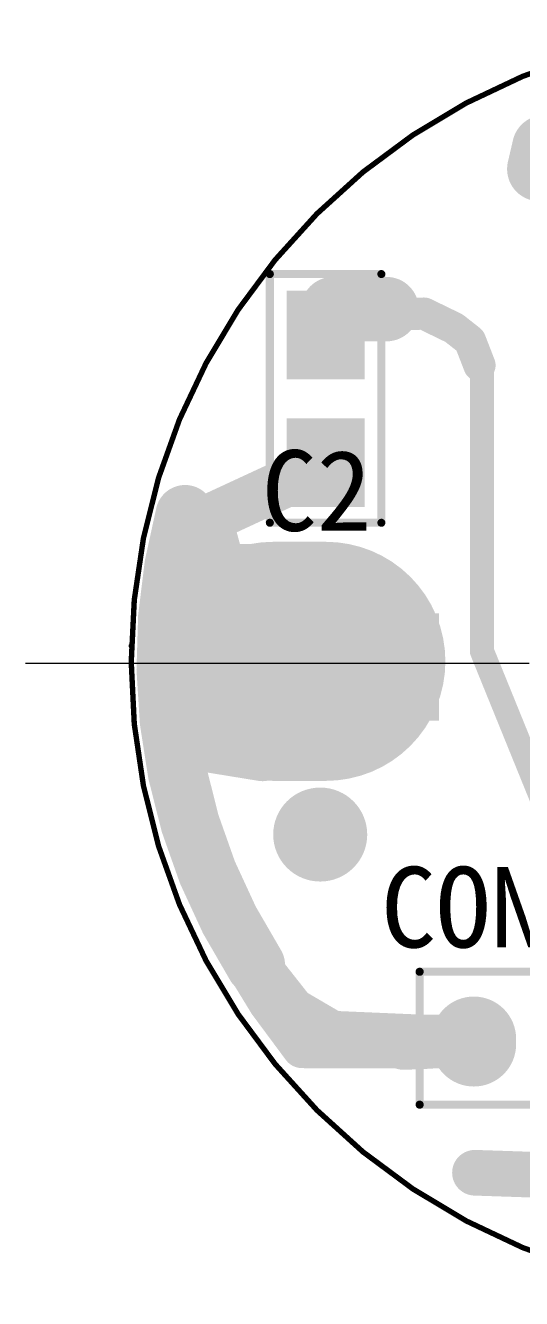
# Model space of a CAD drawing. Extents: x -1093 to 793, y -3218 to -1005.
# Drawn here: x -1092.89 to -1083.51, y -3215.87 to -3191.79 of the extents above; entities that cross this region are included whole.
import ezdxf

# ---------------------------------------------------------------- set-up
doc = ezdxf.new("R2010")
doc.units = 0
doc.linetypes.add('CENTER2', pattern=[28.575, 19.05, -3.175, 3.175, -3.175])
doc.layers.get('0').update_dxf_attribs({"linetype": 'CONTINUOUS'})
for name, color, linetype in [('BOTTOMLAYER', 5, 'CONTINUOUS'), ('BOTTOMSOLDER', 6, 'CONTINUOUS'), ('KEEPOUTLAYER', 6, 'CONTINUOUS'), ('MULTILAYER', 9, 'CONTINUOUS'), ('TOPLAYER', 1, 'CONTINUOUS'), ('TOPOVERLAY', 2, 'CONTINUOUS'), ('TOPPASTE', 8, 'CONTINUOUS'), ('TOPSOLDER', 216, 'CONTINUOUS')]:
    doc.layers.add(name, color=color, linetype=linetype)
doc.layers.add('cem', color=1, linetype='CENTER2', lineweight=9)
doc.styles.get("Standard").update_dxf_attribs({"font": 'SimSun.ttf', "height": 1})

# ---------------------------------------------------------------- blocks, each defined once
blk = doc.blocks.new('R_96_1')
at = {"layer": 'TOPLAYER'}
for points in [[(-0.787, -0.686), (0.787, -0.686), (-0.787, 0.686), (0.787, 0.686)], [(1.626, -0.686), (3.2, -0.686), (1.626, 0.686), (3.2, 0.686)]]:
    blk.add_solid(points, dxfattribs=at)
at = {"layer": 'TOPOVERLAY', "const_width": 0.152}
for points in [[(-1.136, 1.053), (-1.136, -1.056)], [(-1.136, 1.053), (3.568, 1.053)], [(3.568, 1.053), (3.568, -1.056)], [(-1.136, -1.056), (3.568, -1.056)]]:
    blk.add_lwpolyline(points, dxfattribs=at)
at = {"layer": 'TOPOVERLAY', "const_width": 0.0762}
for points in [[(-1.174, 1.053, 1), (-1.098, 1.053, 1)], [(-1.174, 1.053, 1), (-1.098, 1.053, 1)], [(3.53, 1.053, 1), (3.606, 1.053, 1)], [(3.53, 1.053, 1), (3.606, 1.053, 1)], [(-1.174, -1.056, 1), (-1.098, -1.056, 1)], [(-1.174, -1.056, 1), (-1.098, -1.056, 1)], [(3.53, -1.056, 1), (3.606, -1.056, 1)], [(3.53, -1.056, 1), (3.606, -1.056, 1)]]:
    blk.add_lwpolyline(points, format="xyb", close=True, dxfattribs=at)
at = {"layer": 'TOPPASTE'}
for points in [[(-0.787, -0.686), (0.787, -0.686), (-0.787, 0.686), (0.787, 0.686)], [(1.626, -0.686), (3.2, -0.686), (1.626, 0.686), (3.2, 0.686)]]:
    blk.add_solid(points, dxfattribs=at)
at = {"layer": 'TOPSOLDER'}
for points in [[(-0.838, -0.737), (0.838, -0.737), (-0.838, 0.737), (0.838, 0.737)], [(1.575, -0.737), (3.251, -0.737), (1.575, 0.737), (3.251, 0.737)]]:
    blk.add_solid(points, dxfattribs=at)
blk = doc.blocks.new('101_3')
at = {"layer": 'BOTTOMSOLDER', "const_width": 1.602}
for points in [[(-0.377, 0.061), (-0.377, -0.039)], [(1.841, 0.086), (1.841, -0.014)], [(3.99, 0.055), (3.99, -0.045)], [(6.208, 0.081), (6.208, -0.019)], [(8.426, 0.106), (8.426, 0.006)]]:
    blk.add_lwpolyline(points, dxfattribs=at)
at = {"layer": 'BOTTOMSOLDER', "const_width": 0.801}
for points in [[(-0.777, 0.061, 1), (0.024, 0.061, 1)], [(-0.777, -0.039, 1), (0.024, -0.039, 1)], [(1.441, 0.086, 1), (2.241, 0.086, 1)], [(1.441, -0.014, 1), (2.241, -0.014, 1)], [(3.59, 0.055, 1), (4.39, 0.055, 1)], [(3.59, -0.045, 1), (4.39, -0.045, 1)], [(5.807, 0.081, 1), (6.608, 0.081, 1)], [(5.807, -0.019, 1), (6.608, -0.019, 1)], [(8.025, 0.106, 1), (8.826, 0.106, 1)], [(8.025, 0.006, 1), (8.826, 0.006, 1)]]:
    blk.add_lwpolyline(points, format="xyb", close=True, dxfattribs=at)
at = {"layer": 'BOTTOMSOLDER'}
blk.add_solid([(9.742, 0.96), (9.742, -0.742), (11.244, 0.96), (11.244, -0.742)], dxfattribs=at)
at = {"layer": 'MULTILAYER', "const_width": 1.5}
for points in [[(-0.377, 0.061), (-0.377, -0.039)], [(1.841, 0.086), (1.841, -0.014)], [(3.99, 0.055), (3.99, -0.045)], [(6.208, 0.081), (6.208, -0.019)], [(8.426, 0.106), (8.426, 0.006)]]:
    blk.add_lwpolyline(points, dxfattribs=at)
at = {"layer": 'MULTILAYER', "const_width": 0.75}
for points in [[(-0.752, 0.061, 1), (-0.002, 0.061, 1)], [(1.466, 0.086, 1), (2.216, 0.086, 1)], [(1.466, -0.014, 1), (2.216, -0.014, 1)], [(3.615, 0.055, 1), (4.365, 0.055, 1)], [(5.833, 0.081, 1), (6.583, 0.081, 1)], [(5.833, -0.019, 1), (6.583, -0.019, 1)], [(8.051, 0.106, 1), (8.801, 0.106, 1)], [(8.051, 0.006, 1), (8.801, 0.006, 1)], [(-0.752, -0.039, 1), (-0.002, -0.039, 1)], [(3.615, -0.045, 1), (4.365, -0.045, 1)]]:
    blk.add_lwpolyline(points, format="xyb", close=True, dxfattribs=at)
at = {"layer": 'MULTILAYER'}
blk.add_solid([(9.793, 0.909), (9.793, -0.691), (11.193, 0.909), (11.193, -0.691)], dxfattribs=at)
at = {"layer": 'TOPOVERLAY', "const_width": 0.152}
for points in [[(-1.4, -1.183), (-1.4, 1.331)], [(11.59, -1.162), (11.59, 1.352)]]:
    blk.add_lwpolyline(points, dxfattribs=at)
at = {"layer": 'TOPOVERLAY', "const_width": 0.0762}
for points in [[(-1.439, 1.331, 1), (-1.362, 1.331, 1)], [(11.552, 1.352, 1), (11.628, 1.352, 1)], [(-1.439, -1.183, 1), (-1.362, -1.183, 1)], [(11.552, -1.162, 1), (11.628, -1.162, 1)]]:
    blk.add_lwpolyline(points, format="xyb", close=True, dxfattribs=at)
at = {"layer": 'TOPSOLDER', "const_width": 1.602}
for points in [[(-0.377, 0.061), (-0.377, -0.039)], [(1.841, 0.086), (1.841, -0.014)], [(3.99, 0.055), (3.99, -0.045)], [(6.208, 0.081), (6.208, -0.019)], [(8.426, 0.106), (8.426, 0.006)]]:
    blk.add_lwpolyline(points, dxfattribs=at)
at = {"layer": 'TOPSOLDER', "const_width": 0.801}
for points in [[(-0.777, 0.061, 1), (0.024, 0.061, 1)], [(-0.777, -0.039, 1), (0.024, -0.039, 1)], [(1.441, 0.086, 1), (2.241, 0.086, 1)], [(1.441, -0.014, 1), (2.241, -0.014, 1)], [(3.59, 0.055, 1), (4.39, 0.055, 1)], [(3.59, -0.045, 1), (4.39, -0.045, 1)], [(5.807, 0.081, 1), (6.608, 0.081, 1)], [(5.807, -0.019, 1), (6.608, -0.019, 1)], [(8.025, 0.106, 1), (8.826, 0.106, 1)], [(8.025, 0.006, 1), (8.826, 0.006, 1)]]:
    blk.add_lwpolyline(points, format="xyb", close=True, dxfattribs=at)
at = {"layer": 'TOPSOLDER'}
blk.add_solid([(9.742, 0.96), (9.742, -0.742), (11.244, 0.96), (11.244, -0.742)], dxfattribs=at)

msp = doc.modelspace()

# ---------------------------------------------------------------- linework, layer by layer
at = {"layer": 'BOTTOMLAYER', "const_width": 1.118}
msp.add_lwpolyline([(-1088.537, -3209.563, -0.211143), (-1089.868, -3201.041)], format="xyb", dxfattribs=at)
at = {"layer": 'BOTTOMLAYER'}
for points, const_width in [([(-1090.147, -3201.041, 1), (-1089.589, -3201.041, 1)], 0.559), ([(-1089.766, -3203.934, 1), (-1087.962, -3203.934, 1)], 1.803), ([(-1087.755, -3203.871, 1), (-1085.951, -3203.871, 1)], 1.803), ([(-1088.817, -3209.563, 1), (-1088.258, -3209.563, 1)], 0.559), ([(-1088.652, -3209.835, 1), (-1088.144, -3209.835, 1)], 0.508), ([(-1088.144, -3210.48, 1), (-1087.636, -3210.48, 1)], 0.508), ([(-1088.144, -3210.48, 1), (-1087.636, -3210.48, 1)], 0.508), ([(-1087.366, -3210.935, 1), (-1086.858, -3210.935, 1)], 0.508), ([(-1087.366, -3210.935, 1), (-1086.858, -3210.935, 1)], 0.508), ([(-1085.983, -3211.036, 1), (-1085.475, -3211.036, 1)], 0.508), ([(-1085.498, -3211.015, 1), (-1084.99, -3211.015, 1)], 0.508), ([(-1085.498, -3211.015, 1), (-1084.99, -3211.015, 1)], 0.508)]:
    msp.add_lwpolyline(points, format="xyb", close=True, dxfattribs=dict(at, const_width=const_width))
for points, const_width in [([(-1088.864, -3203.934), (-1086.853, -3203.871)], 3.607), ([(-1088.398, -3209.835), (-1087.89, -3210.48)], 1.016), ([(-1087.89, -3210.48), (-1087.112, -3210.935)], 1.016), ([(-1087.112, -3210.935), (-1085.244, -3211.015)], 1.016), ([(-1085.729, -3211.036), (-1085.244, -3211.015)], 1.016)]:
    msp.add_lwpolyline(points, dxfattribs=dict(at, const_width=const_width))
at = {"layer": 'BOTTOMSOLDER'}
for points, const_width in [([(-1089.122, -3203.879, 1), (-1088.792, -3203.879, 1)], 0.33), ([(-1089.022, -3203.879, 1), (-1088.692, -3203.879, 1)], 0.33), ([(-1088.923, -3203.879, 1), (-1088.592, -3203.879, 1)], 0.33), ([(-1088.823, -3203.879, 1), (-1088.493, -3203.879, 1)], 0.33), ([(-1088.723, -3203.879, 1), (-1088.393, -3203.879, 1)], 0.33), ([(-1088.623, -3203.879, 1), (-1088.293, -3203.879, 1)], 0.33), ([(-1088.524, -3203.879, 1), (-1088.193, -3203.879, 1)], 0.33), ([(-1088.424, -3203.879, 1), (-1088.094, -3203.879, 1)], 0.33), ([(-1088.324, -3203.879, 1), (-1087.994, -3203.879, 1)], 0.33), ([(-1088.224, -3203.879, 1), (-1087.894, -3203.879, 1)], 0.33), ([(-1088.125, -3203.879, 1), (-1087.794, -3203.879, 1)], 0.33), ([(-1088.025, -3203.879, 1), (-1087.695, -3203.879, 1)], 0.33), ([(-1087.925, -3203.879, 1), (-1087.595, -3203.879, 1)], 0.33), ([(-1087.825, -3203.879, 1), (-1087.495, -3203.879, 1)], 0.33), ([(-1087.725, -3203.879, 1), (-1087.395, -3203.879, 1)], 0.33), ([(-1087.626, -3203.879, 1), (-1087.295, -3203.879, 1)], 0.33), ([(-1087.526, -3203.879, 1), (-1087.196, -3203.879, 1)], 0.33), ([(-1087.426, -3203.879, 1), (-1087.096, -3203.879, 1)], 0.33), ([(-1087.326, -3203.879, 1), (-1086.996, -3203.879, 1)], 0.33), ([(-1087.227, -3203.879, 1), (-1086.896, -3203.879, 1)], 0.33), ([(-1087.127, -3203.879, 1), (-1086.797, -3203.879, 1)], 0.33), ([(-1087.027, -3203.879, 1), (-1086.697, -3203.879, 1)], 0.33), ([(-1086.927, -3203.879, 1), (-1086.597, -3203.879, 1)], 0.33), ([(-1086.827, -3203.879, 1), (-1086.497, -3203.879, 1)], 0.33), ([(-1086.728, -3203.879, 1), (-1086.397, -3203.879, 1)], 0.33), ([(-1086.628, -3203.879, 1), (-1086.298, -3203.879, 1)], 0.33), ([(-1086.528, -3203.879, 1), (-1086.198, -3203.879, 1)], 0.33), ([(-1086.428, -3203.879, 1), (-1086.098, -3203.879, 1)], 0.33), ([(-1086.329, -3203.879, 1), (-1085.998, -3203.879, 1)], 0.33), ([(-1086.229, -3203.879, 1), (-1085.899, -3203.879, 1)], 0.33), ([(-1086.129, -3203.879, 1), (-1085.799, -3203.879, 1)], 0.33), ([(-1086.029, -3203.879, 1), (-1085.699, -3203.879, 1)], 0.33), ([(-1087.758, -3207.094, 1), (-1086.869, -3207.094, 1)], 0.889)]:
    msp.add_lwpolyline(points, format="xyb", close=True, dxfattribs=dict(at, const_width=const_width))
msp.add_solid([(-1085.07, -3204.94), (-1085.07, -3202.908), (-1089.896, -3204.94), (-1089.896, -3202.908)], dxfattribs=at)
at = {"layer": 'cem', "ltscale": 0.5}
msp.add_line((-1092.887, -3203.855), (-1064.909, -3203.855), dxfattribs=at)
at = {"layer": 'KEEPOUTLAYER'}
for points, const_width in [([(-1066.909, -3203.83, 1), (-1090.887, -3203.83, 1)], 0.102), ([(-1090.912, -3203.526, 1), (-1090.862, -3203.526, 1)], 0.05), ([(-1090.912, -3203.83, 1), (-1090.862, -3203.83, 1)], 0.0508)]:
    msp.add_lwpolyline(points, format="xyb", close=True, dxfattribs=dict(at, const_width=const_width))
at = {"layer": 'MULTILAYER'}
for points, const_width in [([(-1089.097, -3203.879, 1), (-1088.817, -3203.879, 1)], 0.279), ([(-1088.997, -3203.879, 1), (-1088.718, -3203.879, 1)], 0.279), ([(-1088.897, -3203.879, 1), (-1088.618, -3203.879, 1)], 0.279), ([(-1088.798, -3203.879, 1), (-1088.518, -3203.879, 1)], 0.279), ([(-1088.698, -3203.879, 1), (-1088.418, -3203.879, 1)], 0.279), ([(-1088.598, -3203.879, 1), (-1088.319, -3203.879, 1)], 0.279), ([(-1088.498, -3203.879, 1), (-1088.219, -3203.879, 1)], 0.279), ([(-1088.398, -3203.879, 1), (-1088.119, -3203.879, 1)], 0.279), ([(-1088.299, -3203.879, 1), (-1088.019, -3203.879, 1)], 0.279), ([(-1088.199, -3203.879, 1), (-1087.919, -3203.879, 1)], 0.279), ([(-1088.099, -3203.879, 1), (-1087.82, -3203.879, 1)], 0.279), ([(-1087.999, -3203.879, 1), (-1087.72, -3203.879, 1)], 0.279), ([(-1087.9, -3203.879, 1), (-1087.62, -3203.879, 1)], 0.279), ([(-1087.8, -3203.879, 1), (-1087.52, -3203.879, 1)], 0.279), ([(-1087.7, -3203.879, 1), (-1087.421, -3203.879, 1)], 0.279), ([(-1087.6, -3203.879, 1), (-1087.321, -3203.879, 1)], 0.279), ([(-1087.5, -3203.879, 1), (-1087.221, -3203.879, 1)], 0.279), ([(-1087.401, -3203.879, 1), (-1087.121, -3203.879, 1)], 0.279), ([(-1087.301, -3203.879, 1), (-1087.022, -3203.879, 1)], 0.279), ([(-1087.201, -3203.879, 1), (-1086.922, -3203.879, 1)], 0.279), ([(-1087.101, -3203.879, 1), (-1086.822, -3203.879, 1)], 0.279), ([(-1087.002, -3203.879, 1), (-1086.722, -3203.879, 1)], 0.279), ([(-1086.902, -3203.879, 1), (-1086.622, -3203.879, 1)], 0.279), ([(-1086.802, -3203.879, 1), (-1086.523, -3203.879, 1)], 0.279), ([(-1086.702, -3203.879, 1), (-1086.423, -3203.879, 1)], 0.279), ([(-1086.602, -3203.879, 1), (-1086.323, -3203.879, 1)], 0.279), ([(-1086.503, -3203.879, 1), (-1086.223, -3203.879, 1)], 0.279), ([(-1086.403, -3203.879, 1), (-1086.124, -3203.879, 1)], 0.279), ([(-1086.303, -3203.879, 1), (-1086.024, -3203.879, 1)], 0.279), ([(-1086.203, -3203.879, 1), (-1085.924, -3203.879, 1)], 0.279), ([(-1086.104, -3203.879, 1), (-1085.824, -3203.879, 1)], 0.279), ([(-1086.004, -3203.879, 1), (-1085.724, -3203.879, 1)], 0.279), ([(-1087.733, -3207.094, 1), (-1086.894, -3207.094, 1)], 0.838)]:
    msp.add_lwpolyline(points, format="xyb", close=True, dxfattribs=dict(at, const_width=const_width))
msp.add_solid([(-1085.121, -3204.889), (-1085.121, -3202.959), (-1089.845, -3204.889), (-1089.845, -3202.959)], dxfattribs=at)
at = {"layer": 'TOPLAYER'}
for points, const_width in [([(-1083.17, -3194.505), (-1083.075, -3194.097)], 1.219), ([(-1087.07, -3197.156), (-1086.059, -3197.156)], 1.219), ([(-1087.112, -3197.278), (-1085.35, -3197.241)], 0.61), ([(-1085.35, -3197.241), (-1084.784, -3197.516)], 0.61), ([(-1084.784, -3197.516), (-1084.482, -3197.754)], 0.61), ([(-1084.482, -3197.754), (-1084.302, -3198.219)], 0.61), ([(-1084.255, -3203.628), (-1084.255, -3198.399)], 0.457), ([(-1089.822, -3201.305), (-1087.218, -3200.098)], 0.914), ([(-1089.351, -3201.432), (-1089.234, -3201.86)], 0.914), ([(-1088.202, -3203.818), (-1087.208, -3203.818)], 4.521), ([(-1090.002, -3201.977), (-1088.568, -3201.977)], 0.762), ([(-1084.255, -3203.628), (-1082.985, -3206.755)], 0.457), ([(-1089.478, -3205.453), (-1088.404, -3205.628)], 0.914), ([(-1087.557, -3211.009), (-1084.729, -3211.009)], 1.016), ([(-1084.387, -3213.491), (-1082.662, -3213.549)], 0.864)]:
    msp.add_lwpolyline(points, dxfattribs=dict(at, const_width=const_width))
for points, const_width in [([(-1083.38, -3194.097, 1), (-1082.77, -3194.097, 1)], 0.61), ([(-1083.475, -3194.505, 1), (-1082.865, -3194.505, 1)], 0.61), ([(-1087.375, -3197.156, 1), (-1086.765, -3197.156, 1)], 0.61), ([(-1086.364, -3197.156, 1), (-1085.755, -3197.156, 1)], 0.61), ([(-1087.265, -3197.278, 1), (-1086.96, -3197.278, 1)], 0.305), ([(-1085.503, -3197.241, 1), (-1085.198, -3197.241, 1)], 0.305), ([(-1085.503, -3197.241, 1), (-1085.198, -3197.241, 1)], 0.305), ([(-1084.936, -3197.516, 1), (-1084.632, -3197.516, 1)], 0.305), ([(-1084.936, -3197.516, 1), (-1084.632, -3197.516, 1)], 0.305), ([(-1084.635, -3197.754, 1), (-1084.33, -3197.754, 1)], 0.305), ([(-1084.635, -3197.754, 1), (-1084.33, -3197.754, 1)], 0.305), ([(-1084.455, -3198.219, 1), (-1084.15, -3198.219, 1)], 0.305), ([(-1084.369, -3198.399, 1), (-1084.141, -3198.399, 1)], 0.229), ([(-1087.447, -3200.098, 1), (-1086.99, -3200.098, 1)], 0.457), ([(-1090.212, -3201.13, 1), (-1089.831, -3201.13, 1)], 0.381), ([(-1090.05, -3201.305, 1), (-1089.593, -3201.305, 1)], 0.457), ([(-1089.579, -3201.432, 1), (-1089.122, -3201.432, 1)], 0.457), ([(-1089.333, -3203.818, 1), (-1087.072, -3203.818, 1)], 2.261), ([(-1089.463, -3201.86, 1), (-1089.006, -3201.86, 1)], 0.457), ([(-1088.338, -3203.818, 1), (-1086.077, -3203.818, 1)], 2.261), ([(-1090.192, -3201.977, 1), (-1089.811, -3201.977, 1)], 0.381), ([(-1088.758, -3201.977, 1), (-1088.377, -3201.977, 1)], 0.381), ([(-1084.369, -3203.628, 1), (-1084.141, -3203.628, 1)], 0.229), ([(-1084.369, -3203.628, 1), (-1084.141, -3203.628, 1)], 0.229), ([(-1089.706, -3205.453, 1), (-1089.249, -3205.453, 1)], 0.457), ([(-1088.632, -3205.628, 1), (-1088.175, -3205.628, 1)], 0.457), ([(-1087.811, -3211.009, 1), (-1087.303, -3211.009, 1)], 0.508), ([(-1084.983, -3211.009, 1), (-1084.475, -3211.009, 1)], 0.508), ([(-1087.847, -3211.131, 1), (-1087.466, -3211.131, 1)], 0.381), ([(-1084.603, -3213.491, 1), (-1084.171, -3213.491, 1)], 0.432)]:
    msp.add_lwpolyline(points, format="xyb", close=True, dxfattribs=dict(at, const_width=const_width))
at = {"layer": 'TOPLAYER', "const_width": 0.762}
msp.add_lwpolyline([(-1087.657, -3211.131, -0.229467), (-1090.022, -3201.13)], format="xyb", dxfattribs=at)
at = {"layer": 'TOPOVERLAY', "const_width": 0.154}
for points in [[(-1085.433, -3209.689), (-1072.464, -3209.689)], [(-1085.433, -3212.203), (-1072.464, -3212.203)]]:
    msp.add_lwpolyline(points, dxfattribs=at)
at = {"layer": 'TOPOVERLAY', "const_width": 0.077}
for points in [[(-1085.472, -3209.689, 1), (-1085.395, -3209.689, 1)], [(-1085.472, -3212.203, 1), (-1085.395, -3212.203, 1)]]:
    msp.add_lwpolyline(points, format="xyb", close=True, dxfattribs=at)
at = {"layer": 'TOPSOLDER'}
for points, const_width in [([(-1089.122, -3203.879, 1), (-1088.792, -3203.879, 1)], 0.33), ([(-1089.022, -3203.879, 1), (-1088.692, -3203.879, 1)], 0.33), ([(-1088.923, -3203.879, 1), (-1088.592, -3203.879, 1)], 0.33), ([(-1088.823, -3203.879, 1), (-1088.493, -3203.879, 1)], 0.33), ([(-1088.723, -3203.879, 1), (-1088.393, -3203.879, 1)], 0.33), ([(-1088.623, -3203.879, 1), (-1088.293, -3203.879, 1)], 0.33), ([(-1088.524, -3203.879, 1), (-1088.193, -3203.879, 1)], 0.33), ([(-1088.424, -3203.879, 1), (-1088.094, -3203.879, 1)], 0.33), ([(-1088.324, -3203.879, 1), (-1087.994, -3203.879, 1)], 0.33), ([(-1088.224, -3203.879, 1), (-1087.894, -3203.879, 1)], 0.33), ([(-1088.125, -3203.879, 1), (-1087.794, -3203.879, 1)], 0.33), ([(-1088.025, -3203.879, 1), (-1087.695, -3203.879, 1)], 0.33), ([(-1087.925, -3203.879, 1), (-1087.595, -3203.879, 1)], 0.33), ([(-1087.825, -3203.879, 1), (-1087.495, -3203.879, 1)], 0.33), ([(-1087.725, -3203.879, 1), (-1087.395, -3203.879, 1)], 0.33), ([(-1087.626, -3203.879, 1), (-1087.295, -3203.879, 1)], 0.33), ([(-1087.526, -3203.879, 1), (-1087.196, -3203.879, 1)], 0.33), ([(-1087.426, -3203.879, 1), (-1087.096, -3203.879, 1)], 0.33), ([(-1087.326, -3203.879, 1), (-1086.996, -3203.879, 1)], 0.33), ([(-1087.227, -3203.879, 1), (-1086.896, -3203.879, 1)], 0.33), ([(-1087.127, -3203.879, 1), (-1086.797, -3203.879, 1)], 0.33), ([(-1087.027, -3203.879, 1), (-1086.697, -3203.879, 1)], 0.33), ([(-1086.927, -3203.879, 1), (-1086.597, -3203.879, 1)], 0.33), ([(-1086.827, -3203.879, 1), (-1086.497, -3203.879, 1)], 0.33), ([(-1086.728, -3203.879, 1), (-1086.397, -3203.879, 1)], 0.33), ([(-1086.628, -3203.879, 1), (-1086.298, -3203.879, 1)], 0.33), ([(-1086.528, -3203.879, 1), (-1086.198, -3203.879, 1)], 0.33), ([(-1086.428, -3203.879, 1), (-1086.098, -3203.879, 1)], 0.33), ([(-1086.329, -3203.879, 1), (-1085.998, -3203.879, 1)], 0.33), ([(-1086.229, -3203.879, 1), (-1085.899, -3203.879, 1)], 0.33), ([(-1086.129, -3203.879, 1), (-1085.799, -3203.879, 1)], 0.33), ([(-1086.029, -3203.879, 1), (-1085.699, -3203.879, 1)], 0.33), ([(-1087.758, -3207.094, 1), (-1086.869, -3207.094, 1)], 0.889)]:
    msp.add_lwpolyline(points, format="xyb", close=True, dxfattribs=dict(at, const_width=const_width))
msp.add_solid([(-1085.07, -3204.94), (-1085.07, -3202.908), (-1089.896, -3204.94), (-1089.896, -3202.908)], dxfattribs=at)

# ---------------------------------------------------------------- block references
at = {"rotation": 90}
msp.add_blockref('R_96_1', (-1087.213, -3200.061), dxfattribs=at)
msp.add_blockref('101_3', (-1084.033, -3211.02))

# ---------------------------------------------------------------- texts
at = {"layer": 'TOPOVERLAY'}
for s, p in [('C2', (-1088.418, -3201.349)), ('CON1', (-1086.164, -3209.229))]:
    msp.add_text(s, height=1.524, dxfattribs=at).set_placement(p)

doc.saveas('drawing.dxf')
